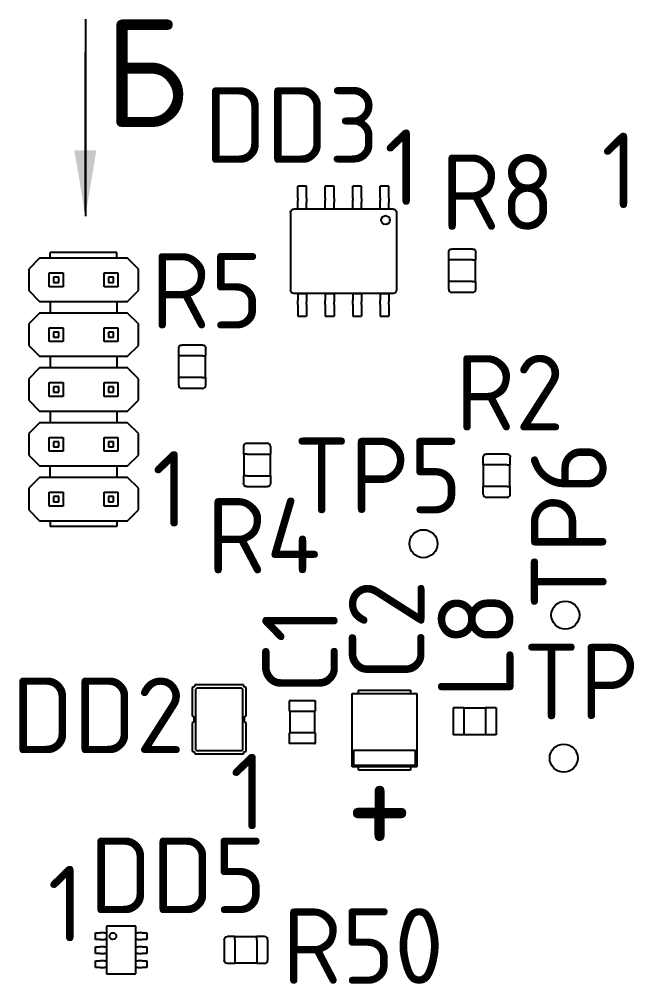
# Model space of a CAD drawing. Extents: x -34 to 51106, y -14166 to 1700.
# Drawn here: x 1070.59 to 1098.9, y 46.53 to 91.22 of the extents above; entities that cross this region are included whole.
import ezdxf

# ---------------------------------------------------------------- set-up
doc = ezdxf.new("R2010")
doc.units = 0
doc.layers.get('0').update_dxf_attribs({"linetype": 'CONTINUOUS'})
doc.layers.add('ВИДЫ', color=30, linetype='CONTINUOUS')
doc.layers.add('ТЕКСТ', color=4, linetype='CONTINUOUS')
doc.styles.add('GOST_TYPE_B', font='GOST_B.TTF', dxfattribs={"height": 3.5})

msp = doc.modelspace()

# ---------------------------------------------------------------- linework, layer by layer
at = {"linetype": 'CONTINUOUS'}
for p, q in [((1083.4875, 82.9327), (1083.4875, 83.4786)), ((1083.8939, 83.4786), (1083.4875, 83.4786)), ((1083.8939, 82.9327), (1083.8939, 83.4786)), ((1084.7575, 82.9327), (1084.7575, 83.4786)), ((1085.1639, 83.4786), (1084.7575, 83.4786)), ((1085.1639, 82.9327), (1085.1639, 83.4786)), ((1086.0275, 82.9327), (1086.0275, 83.4786)), ((1086.4339, 83.4786), (1086.0275, 83.4786)), ((1086.4339, 82.9327), (1086.4339, 83.4786)), ((1087.2975, 82.9327), (1087.2975, 83.4786)), ((1087.7039, 83.4786), (1087.2975, 83.4786)), ((1087.7039, 82.9327), (1087.7039, 83.4786)), ((1083.4875, 82.9327), (1083.4875, 82.8165)), ((1083.4875, 82.7486), (1083.4875, 82.8165)), ((1083.4875, 82.4234), (1083.4875, 82.7486)), ((1083.8939, 82.9327), (1083.8939, 82.8165)), ((1083.8939, 82.8165), (1083.8939, 82.7486)), ((1083.8939, 82.4234), (1083.8939, 82.7486)), ((1084.7575, 82.9327), (1084.7575, 82.8165)), ((1084.7575, 82.7486), (1084.7575, 82.8165)), ((1084.7575, 82.4234), (1084.7575, 82.7486)), ((1085.1639, 82.9327), (1085.1639, 82.8165)), ((1085.1639, 82.8165), (1085.1639, 82.7486)), ((1085.1639, 82.4234), (1085.1639, 82.7486)), ((1086.0275, 82.9327), (1086.0275, 82.8165)), ((1086.0275, 82.7486), (1086.0275, 82.8165)), ((1086.0275, 82.4234), (1086.0275, 82.7486)), ((1086.4339, 82.9327), (1086.4339, 82.8165)), ((1086.4339, 82.8165), (1086.4339, 82.7486)), ((1086.4339, 82.4234), (1086.4339, 82.7486)), ((1087.2975, 82.9327), (1087.2975, 82.8165)), ((1087.2975, 82.7486), (1087.2975, 82.8165)), ((1087.2975, 82.4234), (1087.2975, 82.7486)), ((1087.7039, 82.9327), (1087.7039, 82.8165)), ((1087.7039, 82.8165), (1087.7039, 82.7486)), ((1087.7039, 82.4234), (1087.7039, 82.7486)), ((1083.1446, 82.2707), (1083.1446, 82.273)), ((1083.1446, 82.2707), (1083.1446, 78.6639)), ((1083.2946, 82.4231), (1083.297, 82.4231)), ((1087.8944, 82.4231), (1083.297, 82.4231)), ((1083.4875, 82.4231), (1083.4875, 82.4234)), ((1083.8939, 82.4231), (1083.4875, 82.4231)), ((1083.8939, 82.4231), (1083.8939, 82.4234)), ((1084.7575, 82.4231), (1084.7575, 82.4234)), ((1085.1639, 82.4231), (1084.7575, 82.4231)), ((1085.1639, 82.4231), (1085.1639, 82.4234)), ((1086.0275, 82.4231), (1086.0275, 82.4234)), ((1086.4339, 82.4231), (1086.0275, 82.4231)), ((1086.4339, 82.4231), (1086.4339, 82.4234)), ((1087.2975, 82.4231), (1087.2975, 82.4234)), ((1087.7039, 82.4231), (1087.2975, 82.4231)), ((1087.7039, 82.4231), (1087.7039, 82.4234)), ((1087.8944, 82.4231), (1087.8967, 82.4231)), ((1088.0467, 82.273), (1088.0468, 82.2707)), ((1088.0468, 82.2707), (1088.0468, 78.6639)), ((1091.5737, 80.5723), (1090.6177, 80.5723)), ((1071.5256, 80.1431), (1071.0256, 79.6431)), ((1075.6056, 80.1431), (1071.5256, 80.1431)), ((1075.1056, 80.4131), (1072.0256, 80.4131)), ((1072.0256, 80.1431), (1072.0256, 80.4131)), ((1075.1056, 80.1431), (1075.1056, 80.4131)), ((1076.1056, 79.6431), (1075.6056, 80.1431)), ((1090.4707, 80.0723), (1090.4707, 80.4253)), ((1090.6177, 80.0723), (1090.4707, 80.0723)), ((1090.4832, 79.0623), (1090.4832, 80.0723)), ((1091.5737, 80.0723), (1090.6177, 80.0723)), ((1091.5737, 80.0723), (1091.7207, 80.0723)), ((1091.7082, 79.0623), (1091.7082, 80.0723)), ((1091.7207, 80.0723), (1091.7207, 80.4253)), ((1071.0256, 79.6431), (1071.0256, 78.6431)), ((1076.1056, 78.6431), (1076.1056, 79.6431)), ((1071.9756, 79.4631), (1072.6156, 79.4631)), ((1071.9756, 78.8231), (1071.9756, 79.4631)), ((1072.4156, 79.2631), (1072.1756, 79.2631)), ((1072.1756, 79.2631), (1072.1756, 79.0231)), ((1072.4156, 79.0231), (1072.4156, 79.2631)), ((1072.6156, 79.4631), (1072.6156, 78.8231)), ((1074.5156, 79.4631), (1075.1556, 79.4631)), ((1074.5156, 78.8231), (1074.5156, 79.4631)), ((1074.9556, 79.2631), (1074.7156, 79.2631)), ((1074.7156, 79.2631), (1074.7156, 79.0231)), ((1074.9556, 79.0231), (1074.9556, 79.2631)), ((1075.1556, 79.4631), (1075.1556, 78.8231)), ((1072.6156, 78.8231), (1071.9756, 78.8231)), ((1072.1756, 79.0231), (1072.4156, 79.0231)), ((1075.1556, 78.8231), (1074.5156, 78.8231)), ((1074.7156, 79.0231), (1074.9556, 79.0231)), ((1083.1446, 78.6616), (1083.1446, 78.6639)), ((1088.0468, 78.6639), (1088.0467, 78.6616)), ((1090.4707, 78.7093), (1090.4707, 79.0623)), ((1090.6177, 79.0623), (1090.4707, 79.0623)), ((1091.5737, 79.0623), (1090.6177, 79.0623)), ((1091.5737, 79.0623), (1091.7207, 79.0623)), ((1091.7207, 78.7093), (1091.7207, 79.0623)), ((1071.0256, 78.6431), (1071.5256, 78.1431)), ((1075.6056, 78.1431), (1076.1056, 78.6431)), ((1083.297, 78.5115), (1083.2946, 78.5115)), ((1087.8944, 78.5115), (1083.297, 78.5115)), ((1083.4875, 78.5115), (1083.4875, 78.5111)), ((1083.4875, 78.5115), (1083.8939, 78.5115)), ((1083.4875, 78.5111), (1083.4875, 78.1859)), ((1083.8939, 78.5115), (1083.8939, 78.5111)), ((1083.8939, 78.5111), (1083.8939, 78.1859)), ((1084.7575, 78.5115), (1084.7575, 78.5111)), ((1084.7575, 78.5115), (1085.1639, 78.5115)), ((1084.7575, 78.5111), (1084.7575, 78.1859)), ((1085.1639, 78.5115), (1085.1639, 78.5111)), ((1085.1639, 78.5111), (1085.1639, 78.1859)), ((1086.0275, 78.5115), (1086.0275, 78.5111)), ((1086.0275, 78.5115), (1086.4339, 78.5115)), ((1086.0275, 78.5111), (1086.0275, 78.1859)), ((1086.4339, 78.5115), (1086.4339, 78.5111)), ((1086.4339, 78.5111), (1086.4339, 78.1859)), ((1087.2975, 78.5115), (1087.2975, 78.5111)), ((1087.2975, 78.5115), (1087.7039, 78.5115)), ((1087.2975, 78.5111), (1087.2975, 78.1859)), ((1087.7039, 78.5115), (1087.7039, 78.5111)), ((1087.7039, 78.5111), (1087.7039, 78.1859)), ((1087.8967, 78.5115), (1087.8944, 78.5115)), ((1091.5737, 78.5623), (1090.6177, 78.5623)), ((1071.5256, 78.1431), (1075.6056, 78.1431)), ((1072.0256, 78.1431), (1072.0256, 77.6031)), ((1075.1056, 78.1431), (1075.1056, 77.6031)), ((1083.4875, 78.1181), (1083.4875, 78.1859)), ((1083.4875, 78.0019), (1083.4875, 78.1181)), ((1083.4875, 78.0019), (1083.4875, 77.4559)), ((1083.8939, 78.1859), (1083.8939, 78.1181)), ((1083.8939, 78.0019), (1083.8939, 78.1181)), ((1083.8939, 78.0019), (1083.8939, 77.4559)), ((1084.7575, 78.1181), (1084.7575, 78.1859)), ((1084.7575, 78.0019), (1084.7575, 78.1181)), ((1084.7575, 78.0019), (1084.7575, 77.4559)), ((1085.1639, 78.1859), (1085.1639, 78.1181)), ((1085.1639, 78.0019), (1085.1639, 78.1181)), ((1085.1639, 78.0019), (1085.1639, 77.4559)), ((1086.0275, 78.1181), (1086.0275, 78.1859)), ((1086.0275, 78.0019), (1086.0275, 78.1181)), ((1086.0275, 78.0019), (1086.0275, 77.4559)), ((1086.4339, 78.1859), (1086.4339, 78.1181)), ((1086.4339, 78.0019), (1086.4339, 78.1181)), ((1086.4339, 78.0019), (1086.4339, 77.4559)), ((1087.2975, 78.1181), (1087.2975, 78.1859)), ((1087.2975, 78.0019), (1087.2975, 78.1181)), ((1087.2975, 78.0019), (1087.2975, 77.4559)), ((1087.7039, 78.1859), (1087.7039, 78.1181)), ((1087.7039, 78.0019), (1087.7039, 78.1181)), ((1087.7039, 78.0019), (1087.7039, 77.4559)), ((1071.5256, 77.6031), (1071.0256, 77.1031)), ((1075.6056, 77.6031), (1071.5256, 77.6031)), ((1076.1056, 77.1031), (1075.6056, 77.6031)), ((1083.4875, 77.4559), (1083.8939, 77.4559)), ((1084.7575, 77.4559), (1085.1639, 77.4559)), ((1086.0275, 77.4559), (1086.4339, 77.4559)), ((1087.2975, 77.4559), (1087.7039, 77.4559)), ((1071.0256, 77.1031), (1071.0256, 76.1031)), ((1071.9756, 76.9231), (1072.6156, 76.9231)), ((1071.9756, 76.2831), (1071.9756, 76.9231)), ((1072.6156, 76.9231), (1072.6156, 76.2831)), ((1074.5156, 76.9231), (1075.1556, 76.9231)), ((1074.5156, 76.2831), (1074.5156, 76.9231)), ((1075.1556, 76.9231), (1075.1556, 76.2831)), ((1076.1056, 76.1031), (1076.1056, 77.1031)), ((1072.4156, 76.7231), (1072.1756, 76.7231)), ((1072.1756, 76.7231), (1072.1756, 76.4831)), ((1072.1756, 76.4831), (1072.4156, 76.4831)), ((1072.4156, 76.4831), (1072.4156, 76.7231)), ((1074.9556, 76.7231), (1074.7156, 76.7231)), ((1074.7156, 76.7231), (1074.7156, 76.4831)), ((1074.7156, 76.4831), (1074.9556, 76.4831)), ((1074.9556, 76.4831), (1074.9556, 76.7231)), ((1071.0256, 76.1031), (1071.5256, 75.6031)), ((1072.6156, 76.2831), (1071.9756, 76.2831)), ((1075.1556, 76.2831), (1074.5156, 76.2831)), ((1075.6056, 75.6031), (1076.1056, 76.1031)), ((1077.9707, 75.6223), (1077.9707, 75.9753)), ((1079.0737, 76.1223), (1078.1177, 76.1223)), ((1079.2207, 75.6223), (1079.2207, 75.9753)), ((1071.5256, 75.6031), (1075.6056, 75.6031)), ((1072.0256, 75.6031), (1072.0256, 75.0631)), ((1075.1056, 75.6031), (1075.1056, 75.0631)), ((1078.1177, 75.6223), (1077.9707, 75.6223)), ((1077.9832, 74.6123), (1077.9832, 75.6223)), ((1079.0737, 75.6223), (1078.1177, 75.6223)), ((1079.0737, 75.6223), (1079.2207, 75.6223)), ((1079.2082, 74.6123), (1079.2082, 75.6223)), ((1071.5256, 75.0631), (1071.0256, 74.5631)), ((1075.6056, 75.0631), (1071.5256, 75.0631)), ((1076.1056, 74.5631), (1075.6056, 75.0631)), ((1071.0256, 74.5631), (1071.0256, 73.5631)), ((1071.9756, 74.3831), (1072.6156, 74.3831)), ((1071.9756, 73.7431), (1071.9756, 74.3831)), ((1072.4156, 74.1831), (1072.1756, 74.1831)), ((1072.1756, 74.1831), (1072.1756, 73.9431)), ((1072.4156, 73.9431), (1072.4156, 74.1831)), ((1072.6156, 74.3831), (1072.6156, 73.7431)), ((1074.5156, 74.3831), (1075.1556, 74.3831)), ((1074.5156, 73.7431), (1074.5156, 74.3831)), ((1074.9556, 74.1831), (1074.7156, 74.1831)), ((1074.7156, 74.1831), (1074.7156, 73.9431)), ((1074.9556, 73.9431), (1074.9556, 74.1831)), ((1075.1556, 74.3831), (1075.1556, 73.7431)), ((1076.1056, 73.5631), (1076.1056, 74.5631)), ((1077.9707, 74.2593), (1077.9707, 74.6123)), ((1078.1177, 74.6123), (1077.9707, 74.6123)), ((1079.0737, 74.6123), (1078.1177, 74.6123)), ((1079.0737, 74.6123), (1079.2207, 74.6123)), ((1079.2207, 74.2593), (1079.2207, 74.6123)), ((1072.6156, 73.7431), (1071.9756, 73.7431)), ((1072.1756, 73.9431), (1072.4156, 73.9431)), ((1075.1556, 73.7431), (1074.5156, 73.7431)), ((1074.7156, 73.9431), (1074.9556, 73.9431)), ((1079.0737, 74.1123), (1078.1177, 74.1123)), ((1071.0256, 73.5631), (1071.5256, 73.0631)), ((1075.6056, 73.0631), (1076.1056, 73.5631)), ((1071.5256, 73.0631), (1075.6056, 73.0631)), ((1072.0256, 73.0631), (1072.0256, 72.5231)), ((1075.1056, 73.0631), (1075.1056, 72.5231)), ((1071.5256, 72.5231), (1071.0256, 72.0231)), ((1075.6056, 72.5231), (1071.5256, 72.5231)), ((1076.1056, 72.0231), (1075.6056, 72.5231)), ((1071.0256, 72.0231), (1071.0256, 71.0231)), ((1076.1056, 71.0231), (1076.1056, 72.0231)), ((1071.9756, 71.8431), (1072.6156, 71.8431)), ((1071.9756, 71.2031), (1071.9756, 71.8431)), ((1072.4156, 71.6431), (1072.1756, 71.6431)), ((1072.1756, 71.6431), (1072.1756, 71.4031)), ((1072.4156, 71.4031), (1072.4156, 71.6431)), ((1072.6156, 71.8431), (1072.6156, 71.2031)), ((1074.5156, 71.8431), (1075.1556, 71.8431)), ((1074.5156, 71.2031), (1074.5156, 71.8431)), ((1074.9556, 71.6431), (1074.7156, 71.6431)), ((1074.7156, 71.6431), (1074.7156, 71.4031)), ((1074.9556, 71.4031), (1074.9556, 71.6431)), ((1075.1556, 71.8431), (1075.1556, 71.2031)), ((1081.1177, 71.5723), (1082.0737, 71.5723)), ((1072.6156, 71.2031), (1071.9756, 71.2031)), ((1072.1756, 71.4031), (1072.4156, 71.4031)), ((1075.1556, 71.2031), (1074.5156, 71.2031)), ((1074.7156, 71.4031), (1074.9556, 71.4031)), ((1080.9707, 71.4253), (1080.9707, 71.0723)), ((1081.1177, 71.0723), (1080.9707, 71.0723)), ((1080.9832, 71.0723), (1080.9832, 70.0623)), ((1081.1177, 71.0723), (1082.0737, 71.0723)), ((1082.0737, 71.0723), (1082.2207, 71.0723)), ((1082.2082, 71.0723), (1082.2082, 70.0623)), ((1082.2207, 71.4253), (1082.2207, 71.0723)), ((1093.1736, 71.0723), (1092.2176, 71.0723)), ((1071.0256, 71.0231), (1071.5256, 70.5231)), ((1075.6056, 70.5231), (1076.1056, 71.0231)), ((1092.0706, 70.5723), (1092.0706, 70.9253)), ((1093.3206, 70.5723), (1093.3206, 70.9253)), ((1071.5256, 70.5231), (1075.6056, 70.5231)), ((1072.0256, 69.9831), (1072.0256, 70.5231)), ((1075.1056, 70.5231), (1075.1056, 69.9831)), ((1092.2176, 70.5723), (1092.0706, 70.5723)), ((1092.0831, 69.5623), (1092.0831, 70.5723)), ((1093.1736, 70.5723), (1092.2176, 70.5723)), ((1093.1736, 70.5723), (1093.3206, 70.5723)), ((1093.3081, 69.5623), (1093.3081, 70.5723)), ((1071.5256, 69.9831), (1071.0256, 69.4831)), ((1075.6056, 69.9831), (1071.5256, 69.9831)), ((1076.1056, 69.4831), (1075.6056, 69.9831)), ((1080.9707, 70.0623), (1080.9707, 69.7093)), ((1081.1177, 70.0623), (1080.9707, 70.0623)), ((1081.1177, 70.0623), (1082.0737, 70.0623)), ((1082.0737, 70.0623), (1082.2207, 70.0623)), ((1082.2207, 70.0623), (1082.2207, 69.7093)), ((1071.0256, 69.4831), (1071.0256, 68.4831)), ((1071.9756, 69.3031), (1072.6156, 69.3031)), ((1071.9756, 68.6631), (1071.9756, 69.3031)), ((1072.6156, 69.3031), (1072.6156, 68.6631)), ((1074.5156, 69.3031), (1075.1556, 69.3031)), ((1074.5156, 68.6631), (1074.5156, 69.3031)), ((1075.1556, 69.3031), (1075.1556, 68.6631)), ((1076.1056, 68.4831), (1076.1056, 69.4831)), ((1081.1177, 69.5623), (1082.0737, 69.5623)), ((1092.0706, 69.2093), (1092.0706, 69.5623)), ((1092.2176, 69.5623), (1092.0706, 69.5623)), ((1093.1736, 69.5623), (1092.2176, 69.5623)), ((1093.1736, 69.5623), (1093.3206, 69.5623)), ((1093.3206, 69.2093), (1093.3206, 69.5623)), ((1072.4156, 69.1031), (1072.1756, 69.1031)), ((1072.1756, 69.1031), (1072.1756, 68.8631)), ((1072.1756, 68.8631), (1072.4156, 68.8631)), ((1072.4156, 68.8631), (1072.4156, 69.1031)), ((1074.9556, 69.1031), (1074.7156, 69.1031)), ((1074.7156, 69.1031), (1074.7156, 68.8631)), ((1074.7156, 68.8631), (1074.9556, 68.8631)), ((1074.9556, 68.8631), (1074.9556, 69.1031)), ((1093.1736, 69.0623), (1092.2176, 69.0623)), ((1071.0256, 68.4831), (1071.5256, 67.9831)), ((1072.6156, 68.6631), (1071.9756, 68.6631)), ((1075.1556, 68.6631), (1074.5156, 68.6631)), ((1075.6056, 67.9831), (1076.1056, 68.4831)), ((1071.5256, 67.9831), (1075.6056, 67.9831)), ((1072.0256, 67.9831), (1072.0256, 67.7131)), ((1075.1056, 67.9831), (1075.1056, 67.7131)), ((1075.1056, 67.7131), (1072.0256, 67.7131)), ((1080.9706, 60.3773), (1078.7206, 60.3773)), ((1078.5956, 60.2523), (1078.5956, 58.9373)), ((1078.7456, 60.1273), (1078.7456, 57.4273)), ((1080.8456, 60.2273), (1078.8456, 60.2273)), ((1080.9456, 57.4273), (1080.9456, 60.1273)), ((1081.0956, 58.9373), (1081.0956, 60.2523)), ((1086.0016, 59.9723), (1088.9996, 59.9723)), ((1086.0016, 56.5823), (1086.0016, 59.9723)), ((1086.2946, 59.9723), (1086.2946, 60.1313)), ((1086.2946, 60.1313), (1088.7066, 60.1313)), ((1088.7066, 60.1313), (1088.7066, 59.9723)), ((1088.9996, 59.9723), (1088.9996, 56.5823)), ((1083.0942, 59.1513), (1083.0942, 59.6213)), ((1083.1242, 59.6513), (1084.2642, 59.6513)), ((1084.2942, 59.6213), (1084.2942, 59.1513)), ((1083.0942, 59.1513), (1083.1242, 59.1513)), ((1083.1242, 58.1513), (1083.1242, 59.1513)), ((1083.1242, 59.1513), (1084.2642, 59.1513)), ((1084.2642, 59.1513), (1084.2642, 58.1513)), ((1084.2642, 59.1513), (1084.2942, 59.1513)), ((1090.6714, 59.3051), (1090.6714, 58.0551)), ((1091.1714, 59.3051), (1090.6714, 59.3051)), ((1091.1714, 59.3051), (1091.1714, 58.0551)), ((1092.1714, 59.2926), (1091.1714, 59.2926)), ((1092.1714, 59.3051), (1092.1714, 58.0551)), ((1092.6714, 59.3051), (1092.1714, 59.3051)), ((1092.6714, 59.3051), (1092.6714, 58.0551)), ((1078.5956, 58.9373), (1078.6756, 58.9067)), ((1078.6756, 58.6479), (1078.5956, 58.6173)), ((1078.5956, 58.6173), (1078.5956, 57.3023)), ((1078.6756, 58.9067), (1078.6756, 58.6479)), ((1081.0156, 58.9067), (1081.0956, 58.9373)), ((1081.0156, 58.6479), (1081.0156, 58.9067)), ((1081.0956, 58.6173), (1081.0156, 58.6479)), ((1081.0956, 57.3023), (1081.0956, 58.6173)), ((1083.0942, 57.6813), (1083.0942, 58.1513)), ((1083.1242, 58.1513), (1083.0942, 58.1513)), ((1084.2642, 58.1513), (1083.1242, 58.1513)), ((1084.2942, 58.1513), (1084.2642, 58.1513)), ((1084.2942, 58.1513), (1084.2942, 57.6813)), ((1084.2642, 57.6513), (1083.1242, 57.6513)), ((1091.1714, 58.0551), (1090.6714, 58.0551)), ((1092.1714, 58.0676), (1091.1714, 58.0676)), ((1092.6714, 58.0551), (1092.1714, 58.0551)), ((1078.8456, 57.3273), (1080.8456, 57.3273)), ((1088.9316, 57.3283), (1086.0696, 57.3283)), ((1086.0696, 57.3283), (1086.0696, 56.6493)), ((1088.9316, 56.6493), (1088.9316, 57.3283)), ((1078.7206, 57.1773), (1080.9706, 57.1773)), ((1088.9996, 56.5823), (1086.0016, 56.5823)), ((1086.0696, 56.6493), (1088.9316, 56.6493)), ((1086.2946, 56.4233), (1086.2946, 56.5823)), ((1088.7066, 56.4233), (1086.2946, 56.4233)), ((1088.7066, 56.5823), (1088.7066, 56.4233)), ((1075.9796, 49.191), (1074.6336, 49.191)), ((1074.6336, 49.191), (1074.6336, 46.981)), ((1075.9796, 46.981), (1075.9796, 49.191)), ((1074.1126, 48.584), (1074.1126, 48.888)), ((1074.1126, 48.888), (1074.2106, 48.888)), ((1074.2106, 48.888), (1074.3116, 48.888)), ((1074.3116, 48.888), (1074.3332, 48.888)), ((1074.5356, 48.888), (1074.3332, 48.888)), ((1074.5356, 48.888), (1074.6336, 48.888)), ((1075.9796, 48.888), (1076.0776, 48.888)), ((1076.2801, 48.888), (1076.0776, 48.888)), ((1076.2801, 48.888), (1076.3016, 48.888)), ((1076.3016, 48.888), (1076.4026, 48.888)), ((1076.4026, 48.888), (1076.5006, 48.888)), ((1076.5006, 48.888), (1076.5006, 48.584)), ((1080.5766, 48.711), (1080.2236, 48.711)), ((1080.5766, 48.564), (1080.5766, 48.711)), ((1081.9396, 48.711), (1081.5866, 48.711)), ((1081.5866, 48.564), (1081.5866, 48.711)), ((1074.2106, 48.584), (1074.1126, 48.584)), ((1074.3116, 48.584), (1074.2106, 48.584)), ((1074.3332, 48.584), (1074.3116, 48.584)), ((1074.3332, 48.584), (1074.5356, 48.584)), ((1074.6336, 48.584), (1074.5356, 48.584)), ((1076.0776, 48.584), (1075.9796, 48.584)), ((1076.0776, 48.584), (1076.2801, 48.584)), ((1076.3016, 48.584), (1076.2801, 48.584)), ((1076.4026, 48.584), (1076.3016, 48.584)), ((1076.5006, 48.584), (1076.4026, 48.584)), ((1080.0766, 48.564), (1080.0766, 47.608)), ((1081.5866, 48.6985), (1080.5766, 48.6985)), ((1080.5766, 48.564), (1080.5766, 47.608)), ((1081.5866, 48.564), (1081.5866, 47.608)), ((1082.0866, 48.564), (1082.0866, 47.608)), ((1074.1126, 47.934), (1074.1126, 48.238)), ((1074.1126, 48.238), (1074.2106, 48.238)), ((1074.2106, 47.934), (1074.1126, 47.934)), ((1074.2106, 48.238), (1074.3116, 48.238)), ((1074.3116, 47.934), (1074.2106, 47.934)), ((1074.3116, 48.238), (1074.3332, 48.238)), ((1074.3332, 47.934), (1074.3116, 47.934)), ((1074.5356, 48.238), (1074.3332, 48.238)), ((1074.3332, 47.934), (1074.5356, 47.934)), ((1074.5356, 48.238), (1074.6336, 48.238)), ((1074.6336, 47.934), (1074.5356, 47.934)), ((1075.9796, 48.238), (1076.0776, 48.238)), ((1076.0776, 47.934), (1075.9796, 47.934)), ((1076.2801, 48.238), (1076.0776, 48.238)), ((1076.0776, 47.934), (1076.2801, 47.934)), ((1076.2801, 48.238), (1076.3016, 48.238)), ((1076.3016, 47.934), (1076.2801, 47.934)), ((1076.3016, 48.238), (1076.4026, 48.238)), ((1076.4026, 47.934), (1076.3016, 47.934)), ((1076.4026, 48.238), (1076.5006, 48.238)), ((1076.5006, 47.934), (1076.4026, 47.934)), ((1076.5006, 48.238), (1076.5006, 47.934)), ((1074.1126, 47.284), (1074.1126, 47.588)), ((1074.1126, 47.588), (1074.2106, 47.588)), ((1074.2106, 47.588), (1074.3116, 47.588)), ((1074.3116, 47.588), (1074.3332, 47.588)), ((1074.5356, 47.588), (1074.3332, 47.588)), ((1074.5356, 47.588), (1074.6336, 47.588)), ((1075.9796, 47.588), (1076.0776, 47.588)), ((1076.2801, 47.588), (1076.0776, 47.588)), ((1076.2801, 47.588), (1076.3016, 47.588)), ((1076.3016, 47.588), (1076.4026, 47.588)), ((1076.4026, 47.588), (1076.5006, 47.588)), ((1076.5006, 47.588), (1076.5006, 47.284)), ((1080.5766, 47.461), (1080.2236, 47.461)), ((1080.5766, 47.608), (1080.5766, 47.461)), ((1081.5866, 47.4735), (1080.5766, 47.4735)), ((1081.5866, 47.608), (1081.5866, 47.461)), ((1081.9396, 47.461), (1081.5866, 47.461)), ((1074.2106, 47.284), (1074.1126, 47.284)), ((1074.3116, 47.284), (1074.2106, 47.284)), ((1074.3332, 47.284), (1074.3116, 47.284)), ((1074.3332, 47.284), (1074.5356, 47.284)), ((1074.6336, 47.284), (1074.5356, 47.284)), ((1074.6336, 46.981), (1075.9796, 46.981)), ((1076.0776, 47.284), (1075.9796, 47.284)), ((1076.0776, 47.284), (1076.2801, 47.284)), ((1076.3016, 47.284), (1076.2801, 47.284)), ((1076.4026, 47.284), (1076.3016, 47.284)), ((1076.5006, 47.284), (1076.4026, 47.284))]:
    msp.add_line(p, q, dxfattribs=at)
for centre, radius in [((1087.5493, 81.9138), 0.2034), ((1089.3006, 66.9173), 0.65), ((1095.8706, 63.6073), 0.65), ((1095.7956, 56.9805), 0.65), ((1074.9236, 48.736), 0.1563)]:
    msp.add_circle(centre, radius, dxfattribs=at)
at = {"linetype": 'CONTINUOUS', "extrusion": (0, 0, -1)}
for centre, radius, start, end in [((-1090.6177, 80.4253), 0.147, 0, 90), ((-1091.5737, 80.4253), 0.147, 90, 180), ((-1078.1177, 75.9753), 0.147, 0, 90), ((-1079.0737, 75.9753), 0.147, 90, 180), ((-1092.2176, 70.9253), 0.147, 0, 90), ((-1093.1736, 70.9253), 0.147, 90, 180), ((-1081.1177, 69.7093), 0.147, 270, 360), ((-1082.0737, 69.7093), 0.147, 180, 270), ((-1078.5956, 60.3773), 0.125, 179.99999, 269.99999), ((-1081.0956, 60.3773), 0.125, 269.99999, 359.99999), ((-1084.2642, 59.6213), 0.03, 90, 180), ((-1083.1242, 57.6813), 0.03, 270, 360), ((-1078.5956, 57.1773), 0.125, 89.99999, 179.99999), ((-1081.0956, 57.1773), 0.125, 0, 89.99999), ((-1080.2236, 48.564), 0.147, 0, 89.99999), ((-1080.2236, 47.608), 0.147, 269.99999, 359.99999)]:
    msp.add_arc(centre, radius, start, end, dxfattribs=at)
at = {"linetype": 'CONTINUOUS'}
for centre, radius, start, end in [((1090.6177, 78.7093), 0.147, 180, 270), ((1091.5737, 78.7093), 0.147, 270, 0), ((1078.1177, 74.2593), 0.147, 180, 270), ((1079.0737, 74.2593), 0.147, 270, 0), ((1081.1177, 71.4253), 0.147, 90, 180), ((1082.0737, 71.4253), 0.147, 0, 90), ((1092.2176, 69.2093), 0.147, 180, 270), ((1093.1736, 69.2093), 0.147, 270, 0), ((1078.8456, 60.1273), 0.1, 90.00001, 180.00001), ((1080.8456, 60.1273), 0.1, 0.00001, 90.00001), ((1083.1242, 59.6213), 0.03, 90, 180), ((1084.2642, 57.6813), 0.03, 270, 0), ((1078.8456, 57.4273), 0.1, 180.00001, 270.00001), ((1080.8456, 57.4273), 0.1, 270.00001, 0.00001), ((1081.9396, 48.564), 0.147, 0.00001, 90.00001), ((1081.9396, 47.608), 0.147, 270.00001, 0.00001)]:
    msp.add_arc(centre, radius, start, end, dxfattribs=at)
at = {"linetype": 'CONTINUOUS', "extrusion": (0, 0, -1)}
for centre, major_axis, start_param, end_param in [((1083.2993, 82.2683), (0.1111, -0.1111), 2.3712411, 3.9119442), ((1087.892, 82.2683), (-0.1111, -0.1111), 2.3712411, 3.9119442), ((1083.2993, 78.6662), (-0.1111, -0.1111), 5.5128337, 7.0535369), ((1087.892, 78.6662), (0.1111, -0.1111), 5.5128337, 7.0535369)]:
    msp.add_ellipse(centre, major_axis=major_axis, ratio=0.9703226, start_param=start_param, end_param=end_param, dxfattribs=at)
at = {"layer": 'ВИДЫ', "linetype": 'CONTINUOUS'}
for p, q in [((1073.6493, 91.2168), (1073.6493, 82.0949)), ((1073.6493, 82.3128), (1073.6493, 89.6949))]:
    msp.add_line(p, q, dxfattribs=at)
msp.add_solid([(1073.6493, 82.0949), (1073.1398, 85.1396), (1074.1588, 85.1396)], dxfattribs=at)

# ---------------------------------------------------------------- texts
at = {"layer": 'ВИДЫ', "linetype": 'CONTINUOUS', "style": 'GOST_TYPE_B'}
msp.add_text('Б', height=5, dxfattribs=at).set_placement((1074.5167, 86.2295))
at = {"layer": 'ТЕКСТ', "style": 'GOST_TYPE_B'}
for s, p in [('DD3', (1079.1516, 84.5664)), ('1', (1087.4807, 82.6121)), ('1', (1097.5415, 82.4602)), ('R8', (1090.099, 81.4622)), ('R5', (1076.6772, 76.8924)), ('R2', (1090.7871, 72.1664)), ('TP5', (1083.2758, 68.3278)), ('1', (1076.7356, 67.7031)), ('R4', (1079.2674, 65.543)), ('TP4', (1093.911, 58.7801)), ('DD2', (1070.2323, 57.2147)), ('1', (1080.3456, 53.6773)), ('DD5', (1073.8438, 49.8012)), ('R50', (1082.7674, 46.5282))]:
    msp.add_text(s, height=3.5, dxfattribs=at).set_placement(p)
for s, height, rotation, p in [('TP6', 3.5, 90, (1097.7807, 63.844)), ('C2', 3.5, 90, (1089.3518, 60.5726)), ('L8', 3.5, 90, (1093.4741, 59.765)), ('C1', 3.5, 90, (1085.3416, 59.9331)), ('+', 5, 90, (1089.2447, 52.7966)), ('1', 3.5, 360, (1071.9076, 48.487))]:
    msp.add_text(s, height=height, rotation=rotation, dxfattribs=at).set_placement(p)

doc.saveas('drawing.dxf')
